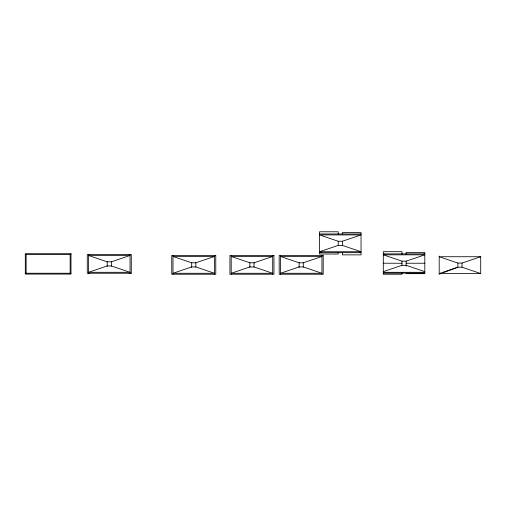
<?xml version="1.0" encoding="UTF-8"?>
<svg xmlns="http://www.w3.org/2000/svg" width="506" height="506" viewBox="0 0 506 506"><rect width="100%" height="100%" fill="white"/><g stroke="black" fill="none" stroke-linecap="round" stroke-linejoin="round"><path stroke-width="0.76" d="M131.282 273.246L131.282 254.537L87.26 254.537L87.279 273.246L131.301 273.246M441.352 273.417L439.195 274.227L439.195 256.055M443.503 272.607L457.873 267.212L462.022 267.212L480.7 273.544L480.7 256.725L439.195 256.725L457.873 263.057L462.022 263.057L480.7 256.725M111.358 261.817L130.036 255.479L88.525 255.479L107.202 261.817L111.358 261.817L111.358 266.181M342.36 241.248L361.037 234.917L319.526 234.917L338.204 241.248L342.36 241.248L342.36 245.397L361.037 251.735L319.526 251.735L338.204 245.397L342.36 245.397M321.025 252.171L319.526 252.677L361.037 252.677L359.538 252.171M423.313 254.391L424.806 253.885L383.301 253.885L384.794 254.391M406.128 261.159L424.806 254.828L383.301 254.828L401.979 261.159L406.128 261.159L406.128 266.213M383.301 271.646L401.979 265.308L406.128 265.308L424.806 271.646M319.526 233.974L361.037 233.974M25.3 254.537L70.985 254.537M383.301 263.234L401.979 263.234M406.128 263.234L424.806 263.234M383.301 272.31L424.806 272.31M383.301 273.164L424.806 273.164M25.3 273.246L70.985 273.246M480.7 273.544L439.195 273.544L457.873 267.212L457.873 263.057M406.128 273.664L424.806 273.664L424.806 252.526L406.128 252.526L406.128 254.101M462.022 263.057L462.022 267.212M401.979 254.056L401.979 251.684L383.301 251.684L383.301 274.227L401.979 274.227L401.979 272.74M401.979 261.159L401.979 265.308M342.36 234.183L342.36 232.615L361.037 232.615L361.037 254.872L342.36 254.872L342.36 252.507M338.204 234.145L338.204 231.773L319.526 231.773L319.526 254.031L338.204 254.031L338.204 252.462M338.204 241.248L338.204 245.397M321.942 255.517L321.942 274.227M303.265 262.608L303.265 267.136M299.116 262.608L299.116 267.136M280.438 255.517L280.438 274.227M272.702 255.517L272.702 274.227M254.025 262.608L254.025 267.136M249.875 262.608L249.875 267.136M231.198 255.517L231.198 274.227M214.519 255.517L214.519 274.227M195.841 262.608L195.841 267.136M191.685 262.608L191.685 267.136M173.008 255.517L173.008 274.227M129.163 254.537L130.036 254.537L130.036 273.246L129.163 273.246M107.202 261.627L107.202 266.156M89.398 254.537L88.525 254.537L88.525 273.246L89.398 273.246M70.144 254.537L70.144 273.246M26.141 254.537L26.141 273.246M107.202 265.966L88.525 272.298L130.036 272.298L111.358 265.966L107.202 265.966M214.519 256.466L195.841 262.797L191.685 262.797L173.008 256.466L214.519 256.466M191.685 266.947L173.008 273.278L214.519 273.278L195.841 266.947L191.685 266.947M272.702 256.466L254.025 262.797L249.875 262.797L231.198 256.466L272.702 256.466M249.875 266.947L231.198 273.278L272.702 273.278L254.025 266.947L249.875 266.947M321.942 256.466L303.265 262.797L299.116 262.797L280.438 256.466L321.942 256.466M299.116 266.947L280.438 273.278L321.942 273.278L303.265 266.947L299.116 266.947M70.985 253.696L25.3 253.696L25.3 274.088L70.985 274.088L70.985 253.696M215.765 255.517L171.743 255.517L171.762 274.227L215.784 274.227L215.765 255.517M273.948 255.517L229.926 255.517L229.945 274.227L273.967 274.227L273.948 255.517M323.195 255.517L279.167 255.517L279.185 274.227L323.214 274.227L323.195 255.517"/></g></svg>
